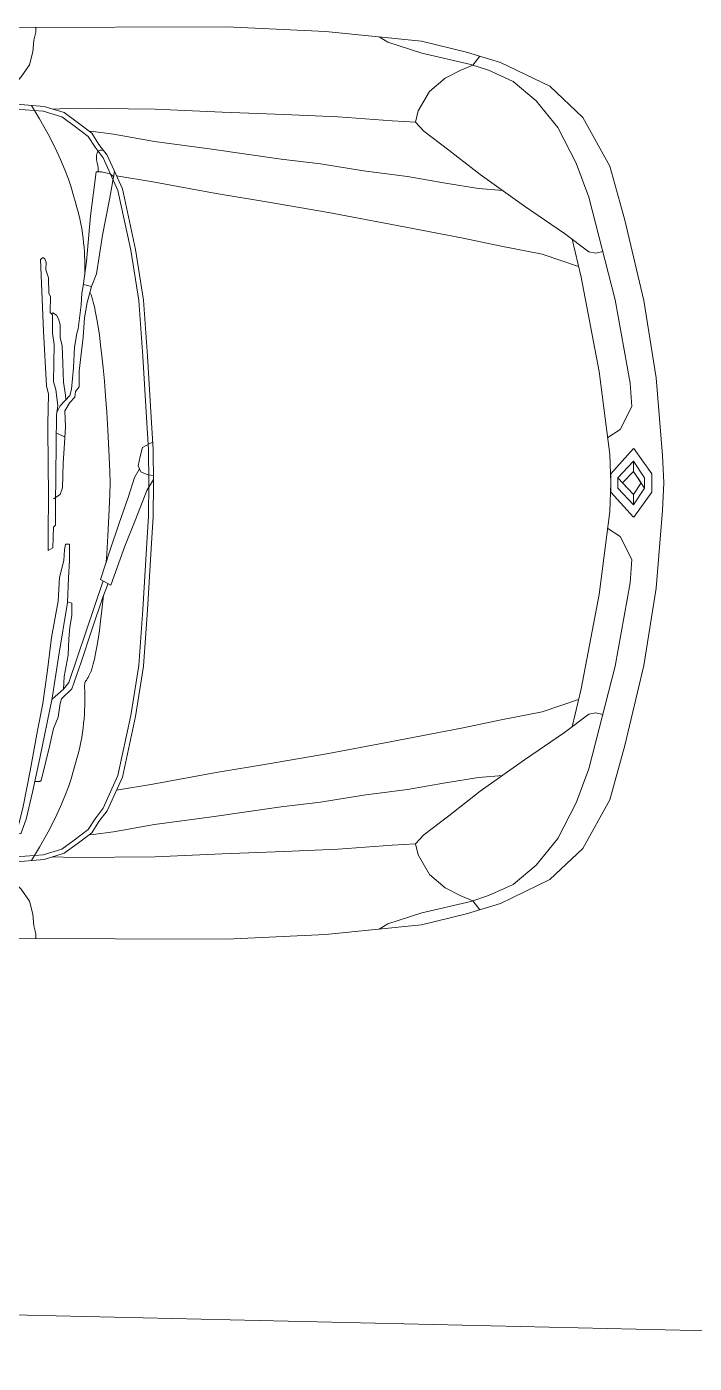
# Model space of a CAD drawing. Header units: millimetres. Extents: x 1 to 121, y 0 to 90.
# Drawn here: x 48.054 to 49.23, y 76.275 to 78.631 of the extents above; entities that cross this region are included whole.
import ezdxf

# ---------------------------------------------------------------- set-up
doc = ezdxf.new("R2010")
doc.units = ezdxf.units.MM
doc.layers.add('Estructura – Carga', color=7, linetype='Continuous')
doc.layers.add('GRAFO 0 BLANCO', color=7, linetype='Continuous', lineweight=0)
doc.layers.add('VEREDA', color=1, linetype='Continuous', lineweight=5)

# ---------------------------------------------------------------- blocks, each defined once
blk = doc.blocks.new('A$C314616C2')
at = {"layer": 'GRAFO 0 BLANCO', "color": 252, "true_color": 0x939598}
for p, q in [((2.7872, 1.2987), (2.773, 1.3023)), ((2.7402, 1.0339), (2.7252, 1.0402)), ((3.7421, 1.0128), (3.7023, 0.9686)), ((3.7421, 1.0128), (3.7023, 0.9686)), ((3.7424, 0.991), (3.7145, 0.9614)), ((3.7424, 0.991), (3.7145, 0.9614)), ((3.7424, 0.991), (3.7614, 0.9614)), ((3.7424, 0.9727), (3.7424, 0.991)), ((3.7424, 0.991), (3.7614, 0.9614)), ((3.7424, 0.9897), (3.7424, 0.9727)), ((3.7427, 1.0128), (3.7744, 0.9686)), ((3.7427, 1.0128), (3.7744, 0.9686)), ((3.7023, 0.936), (3.7023, 0.9686)), ((3.7023, 0.9686), (3.7023, 0.936)), ((3.7424, 0.9727), (3.7231, 0.9523)), ((3.7424, 0.9727), (3.7614, 0.9432)), ((3.7424, 0.9727), (3.7556, 0.9523)), ((3.7744, 0.936), (3.7744, 0.9686)), ((3.7744, 0.9686), (3.7744, 0.936)), ((3.7145, 0.9432), (3.7145, 0.9614)), ((3.7424, 0.9318), (3.7145, 0.9614)), ((3.7145, 0.9614), (3.7145, 0.9432)), ((3.7424, 0.9136), (3.7145, 0.9432)), ((3.7424, 0.9136), (3.7145, 0.9432)), ((3.7424, 0.9318), (3.7231, 0.9523)), ((3.7424, 0.9318), (3.7556, 0.9523)), ((3.7424, 0.9136), (3.7614, 0.9432)), ((3.7424, 0.9136), (3.7614, 0.9432)), ((3.7614, 0.9432), (3.7614, 0.9614)), ((3.7614, 0.9614), (3.7614, 0.9432)), ((3.7421, 0.8918), (3.7023, 0.936)), ((3.7421, 0.8918), (3.7023, 0.936)), ((3.7424, 0.9149), (3.7424, 0.9318)), ((3.7424, 0.9318), (3.7424, 0.9136)), ((3.7427, 0.8918), (3.7744, 0.936)), ((3.7427, 0.8918), (3.7744, 0.936))]:
    blk.add_line(p, q, dxfattribs=at)
for points in [[(3.7955, 0.9523), (3.7935, 1.0009), (3.782, 1.1378), (3.7603, 1.274), (3.7268, 1.4153), (3.7007, 1.511), (3.6528, 1.5965), (3.5948, 1.6515), (3.5078, 1.6936), (3.4478, 1.7118), (3.3685, 1.7311), (3.1997, 1.7484), (3.0258, 1.7565), (2.6327, 1.7554), (2.494, 1.7562)], [(2.8963, 0.9523), (2.8958, 1.0111), (2.8922, 1.0685), (2.8857, 1.1758), (2.8786, 1.2748), (2.8645, 1.364), (2.8417, 1.4706), (2.8148, 1.53), (2.8003, 1.5491), (2.7876, 1.5691), (2.7617, 1.5886), (2.7388, 1.6051), (2.7037, 1.6159), (2.6549, 1.6198), (2.6409, 1.6199), (2.647, 1.6365), (2.6544, 1.6585), (2.663, 1.6684), (2.6777, 1.6892), (2.6839, 1.7121), (2.6857, 1.733), (2.6888, 1.7471), (2.689, 1.7555)], [(3.6969, 1.0325), (3.7189, 1.0465), (3.7395, 1.0869), (3.7362, 1.1282), (3.7099, 1.2751), (3.6635, 1.4561), (3.6412, 1.5161), (3.6086, 1.5788), (3.5707, 1.6258), (3.5301, 1.6601), (3.4869, 1.6797), (3.4556, 1.6901), (3.3693, 1.7097), (3.3092, 1.7293), (3.294, 1.7387)], [(3.4593, 1.6889), (3.4713, 1.7047)], [(3.6881, 1.3601), (3.6761, 1.3576), (3.6636, 1.3599), (3.6205, 1.392), (3.5501, 1.4405), (3.4722, 1.4958), (3.417, 1.5391), (3.3727, 1.5725), (3.3579, 1.5883), (3.3628, 1.608), (3.3825, 1.6424), (3.4101, 1.666), (3.4377, 1.6798), (3.4593, 1.6889)], [(2.6813, 1.6176), (2.6955, 1.594), (2.7106, 1.567), (2.7228, 1.5433), (2.7325, 1.5224), (2.7402, 1.5041), (2.7463, 1.488), (2.7511, 1.4736), (2.755, 1.4606), (2.7584, 1.4488), (2.7615, 1.4378), (2.7641, 1.4277), (2.7663, 1.4182), (2.7683, 1.4092), (2.7699, 1.4006), (2.7713, 1.3923), (2.7724, 1.3841), (2.7733, 1.3759), (2.774, 1.3678), (2.7745, 1.3599), (2.7749, 1.3522), (2.7751, 1.345), (2.7753, 1.3382), (2.7753, 1.332), (2.7753, 1.3264), (2.7752, 1.3217), (2.7751, 1.3188)], [(3.3579, 1.5883), (3.3171, 1.5905), (3.2215, 1.5975), (3.1269, 1.6016), (3.0172, 1.6062), (2.8991, 1.6115), (2.7567, 1.6127), (2.7182, 1.6115)], [(3.5118, 1.4677), (3.469, 1.4713), (3.411, 1.481), (3.3441, 1.4923), (3.2667, 1.5027), (3.1909, 1.5148), (3.1216, 1.5229), (2.9994, 1.5407), (2.8979, 1.5544), (2.8261, 1.5673), (2.7899, 1.5721), (2.7834, 1.5722)], [(2.799, 1.5009), (2.799, 1.5017), (2.7989, 1.5053), (2.7987, 1.5083), (2.7984, 1.5108), (2.798, 1.5128), (2.7977, 1.5145), (2.7973, 1.5159), (2.7969, 1.5173), (2.7966, 1.5186), (2.7963, 1.52), (2.7961, 1.5214), (2.7959, 1.5227), (2.7958, 1.524), (2.7958, 1.5253), (2.7958, 1.5266), (2.7958, 1.5279), (2.796, 1.529), (2.7961, 1.5302), (2.7964, 1.5313), (2.7967, 1.5323), (2.797, 1.5334), (2.7973, 1.5343), (2.7977, 1.5353), (2.7981, 1.5361), (2.7986, 1.537), (2.7993, 1.5377), (2.8004, 1.5383), (2.8021, 1.5387), (2.8047, 1.5388), (2.8082, 1.5386)], [(2.7201, 0.9244), (2.7318, 0.9322), (2.7359, 0.9436), (2.7372, 0.9872), (2.7392, 1.0139), (2.7411, 1.0509), (2.7403, 1.0795), (2.7487, 1.0943), (2.7576, 1.1036), (2.7589, 1.1133), (2.7651, 1.1216), (2.7655, 1.1494), (2.7681, 1.1745), (2.7725, 1.2093), (2.7747, 1.2437), (2.7797, 1.2703), (2.7872, 1.2987), (2.7961, 1.3209), (2.8067, 1.3892), (2.8191, 1.4521), (2.8278, 1.5013)], [(2.8262, 1.492), (2.8201, 1.4974), (2.8048, 1.5009), (2.7952, 1.5009), (2.7852, 1.4233), (2.7782, 1.3429), (2.7726, 1.2997), (2.7699, 1.2871), (2.7688, 1.2663), (2.7638, 1.2241), (2.7611, 1.2159), (2.7572, 1.1917), (2.7551, 1.1555), (2.7519, 1.1175), (2.7492, 1.1067), (2.7319, 1.0883), (2.7261, 1.0767)], [(3.6455, 1.3339), (3.5812, 1.3557), (3.5061, 1.3706), (3.4422, 1.384), (3.3255, 1.406), (3.2045, 1.4291), (3.0991, 1.4472), (3.0068, 1.4628), (2.895, 1.4833), (2.8311, 1.494)], [(3.7023, 0.9523), (3.7008, 1.0025), (3.682, 1.1488), (3.6501, 1.3149), (3.634, 1.382)], [(2.7108, 0.8331), (2.7191, 0.8377), (2.7204, 0.8743), (2.7234, 0.8777), (2.7234, 0.9135), (2.7256, 1.0724), (2.7276, 1.0881), (2.7243, 1.117), (2.7203, 1.1308), (2.7214, 1.1964), (2.7184, 1.2163), (2.7184, 1.2398), (2.7184, 1.2487), (2.714, 1.2531), (2.7147, 1.281), (2.7118, 1.2862), (2.7111, 1.3141), (2.7066, 1.3281), (2.707, 1.3408), (2.705, 1.3476), (2.7022, 1.3499), (2.6973, 1.3464), (2.7026, 1.2199), (2.7078, 1.1236), (2.7111, 1.1087), (2.7104, 1.0568), (2.7106, 0.9786), (2.7111, 0.9381), (2.7106, 0.8556), (2.7108, 0.8331)], [(2.7844, 1.2887), (2.7863, 1.2841), (2.7882, 1.2783), (2.7903, 1.2712), (2.7923, 1.2627), (2.7944, 1.2527), (2.7966, 1.2411), (2.7988, 1.2277), (2.801, 1.2126), (2.8032, 1.1956), (2.8054, 1.1765), (2.8076, 1.1553), (2.8098, 1.1318), (2.8119, 1.1058), (2.8139, 1.0771), (2.8159, 1.0455), (2.8177, 1.0107), (2.8193, 0.9727), (2.82, 0.9523)], [(2.742, 1.099), (2.7411, 1.107), (2.7378, 1.13), (2.7368, 1.1628), (2.7352, 1.1944), (2.7319, 1.2084), (2.7319, 1.2309), (2.7287, 1.2417), (2.7255, 1.2481), (2.719, 1.2524), (2.7165, 1.2506)], [(2.895, 1.0242), (2.8886, 1.0216), (2.8768, 1.0149), (2.8729, 0.9992), (2.8695, 0.9828), (2.8741, 0.9718), (2.8864, 0.9666), (2.8962, 0.9652)], [(2.8213, 0.7724), (2.8028, 0.7824), (2.8192, 0.8329), (2.8356, 0.8813), (2.852, 0.9269), (2.8626, 0.9617), (2.8717, 0.9775)], [(3.7955, 0.9523), (3.7935, 0.9037), (3.782, 0.7668), (3.7603, 0.6306), (3.7268, 0.4893), (3.7007, 0.3936), (3.6528, 0.3081), (3.5948, 0.2531), (3.5078, 0.211), (3.4478, 0.1928), (3.3685, 0.1735), (3.1997, 0.1562), (3.0258, 0.1481), (2.6327, 0.1492), (2.494, 0.1484)], [(2.8963, 0.9523), (2.8958, 0.8935), (2.8922, 0.8361), (2.8857, 0.7288), (2.8786, 0.6297), (2.8645, 0.5406), (2.8417, 0.434), (2.8148, 0.3746), (2.8003, 0.3555), (2.7876, 0.3355), (2.7617, 0.316), (2.7388, 0.2995), (2.7037, 0.2887), (2.6549, 0.2848), (2.6409, 0.2847), (2.647, 0.2681), (2.6544, 0.246), (2.663, 0.2362), (2.6777, 0.2154), (2.6839, 0.1924), (2.6857, 0.1716), (2.6888, 0.1575), (2.689, 0.1491)], [(2.8129, 0.8136), (2.8139, 0.8275), (2.8159, 0.8591), (2.8177, 0.8939), (2.8193, 0.9319), (2.82, 0.9523)], [(2.8213, 0.7724), (2.8456, 0.8407), (2.8655, 0.8891), (2.8847, 0.939), (2.8963, 0.9584)], [(3.7023, 0.9523), (3.7008, 0.9021), (3.682, 0.7558), (3.6501, 0.5896), (3.634, 0.5226)], [(3.6969, 0.8721), (3.7189, 0.8581), (3.7395, 0.8177), (3.7362, 0.7764), (3.7099, 0.6295), (3.6635, 0.4485), (3.6412, 0.3885), (3.6086, 0.3258), (3.5707, 0.2788), (3.5301, 0.2445), (3.4869, 0.2249), (3.4556, 0.2144), (3.3693, 0.1949), (3.3092, 0.1753), (3.294, 0.1659)], [(2.6628, 0.3339), (2.6556, 0.3356), (2.6573, 0.344), (2.6669, 0.3818), (2.679, 0.4449), (2.692, 0.5163), (2.7012, 0.5634), (2.7093, 0.6226), (2.7167, 0.6801), (2.7284, 0.7442), (2.7309, 0.7855), (2.7383, 0.8156), (2.7395, 0.8347), (2.7413, 0.8446), (2.7481, 0.8446), (2.7485, 0.8155), (2.7466, 0.785), (2.7448, 0.7415), (2.7291, 0.645), (2.7178, 0.5728), (2.6961, 0.4673), (2.683, 0.4073), (2.6717, 0.3595), (2.6628, 0.3339)], [(2.8077, 0.7797), (2.7474, 0.6007), (2.7377, 0.5887), (2.7175, 0.5715)], [(2.6813, 0.287), (2.6955, 0.3106), (2.7106, 0.3376), (2.7228, 0.3613), (2.7325, 0.3822), (2.7402, 0.4005), (2.7463, 0.4166), (2.7511, 0.431), (2.755, 0.444), (2.7584, 0.4558), (2.7615, 0.4668), (2.7641, 0.4769), (2.7663, 0.4864), (2.7683, 0.4954), (2.7699, 0.5039), (2.7713, 0.5123), (2.7724, 0.5205), (2.7733, 0.5287), (2.774, 0.5368), (2.7745, 0.5447), (2.7749, 0.5524), (2.7751, 0.5596), (2.7753, 0.5664), (2.7753, 0.5726), (2.7753, 0.5781), (2.7752, 0.5829), (2.7751, 0.587), (2.775, 0.5905), (2.7749, 0.5935), (2.775, 0.596), (2.7752, 0.5982), (2.7756, 0.6001), (2.7762, 0.6017), (2.7771, 0.6033), (2.7782, 0.605), (2.7795, 0.6069), (2.781, 0.6092), (2.7826, 0.6122), (2.7844, 0.6159), (2.7863, 0.6205), (2.7882, 0.6263), (2.7903, 0.6334), (2.7923, 0.6419), (2.7944, 0.6519), (2.7966, 0.6635), (2.7988, 0.6769), (2.801, 0.692), (2.8032, 0.709), (2.8054, 0.7281), (2.8076, 0.7493), (2.808, 0.7539)], [(2.6871, 0.4263), (2.6961, 0.4264), (2.6986, 0.4277), (2.7128, 0.4879), (2.7199, 0.5195), (2.7283, 0.5398), (2.7319, 0.5637), (2.7343, 0.572), (2.7522, 0.5893), (2.769, 0.6367), (2.7881, 0.6955), (2.8069, 0.7511), (2.8165, 0.775)], [(2.7378, 0.5889), (2.7392, 0.6112), (2.7459, 0.6487), (2.7474, 0.6773), (2.7489, 0.6983), (2.7527, 0.7186), (2.7527, 0.7351), (2.7527, 0.7403), (2.7449, 0.7426)], [(3.6455, 0.5707), (3.5812, 0.5489), (3.5061, 0.534), (3.4422, 0.5206), (3.3255, 0.4985), (3.2045, 0.4755), (3.0991, 0.4574), (3.0068, 0.4418), (2.895, 0.4213), (2.8311, 0.4106)], [(3.6881, 0.5445), (3.6761, 0.547), (3.6636, 0.5447), (3.6205, 0.5126), (3.5501, 0.4641), (3.4722, 0.4088), (3.417, 0.3655), (3.3727, 0.3321), (3.3579, 0.3163), (3.3628, 0.2966), (3.3825, 0.2622), (3.4101, 0.2386), (3.4377, 0.2248), (3.4593, 0.2157)], [(3.5118, 0.4369), (3.469, 0.4333), (3.411, 0.4236), (3.3441, 0.4123), (3.2667, 0.4019), (3.1909, 0.3898), (3.1216, 0.3817), (2.9994, 0.3639), (2.8979, 0.3502), (2.8261, 0.3373), (2.7899, 0.3325), (2.7834, 0.3323)], [(3.3579, 0.3163), (3.3171, 0.3141), (3.2215, 0.3071), (3.1269, 0.303), (3.0172, 0.2984), (2.8991, 0.2931), (2.7567, 0.2919), (2.7182, 0.2931)], [(3.4593, 0.2157), (3.4713, 0.1999)]]:
    blk.add_lwpolyline(points, dxfattribs=at)
for points in [[(2.8879, 0.9522), (2.8873, 1.0108), (2.8838, 1.068, -0.000213), (2.8838, 1.068), (2.8773, 1.1752), (2.8703, 1.2739), (2.8562, 1.3624), (2.8337, 1.4679), (2.8076, 1.5257), (2.7934, 1.5442), (2.7813, 1.5633), (2.7567, 1.5818), (2.735, 1.5975), (2.7021, 1.6075), (2.6545, 1.6113), (2.6252, 1.6117, 0.042283), (2.6205, 1.6113), (2.5392, 1.5983), (2.4473, 1.5769), (2.3301, 1.5424), (2.1096, 1.4734)], [(2.8879, 0.9524), (2.8873, 0.8938), (2.8838, 0.8366, 0.000213), (2.8838, 0.8366), (2.8773, 0.7293), (2.8703, 0.6307), (2.8562, 0.5422), (2.8337, 0.4367), (2.8076, 0.3789), (2.7934, 0.3603), (2.7813, 0.3413), (2.7567, 0.3228), (2.735, 0.3071), (2.7021, 0.2971), (2.6545, 0.2933), (2.6413, 0.2931, -0.006559), (2.6405, 0.2931), (2.6195, 0.2934), (2.5392, 0.3062), (2.4473, 0.3277), (2.3301, 0.3621), (2.1096, 0.4312)]]:
    blk.add_lwpolyline(points, format="xyb", dxfattribs=at)

msp = doc.modelspace()

# ---------------------------------------------------------------- linework, layer by layer
at = {"layer": 'VEREDA', "color": 7}
msp.add_line((2.8452, 77.4049), (51.7267, 76.275), dxfattribs=at)

# ---------------------------------------------------------------- block references
at = {"layer": 'Estructura – Carga', "color": 251, "true_color": 0x636466}
msp.add_blockref('A$C314616C2', (45.3812, 76.8744), dxfattribs=at)

doc.saveas('drawing.dxf')
